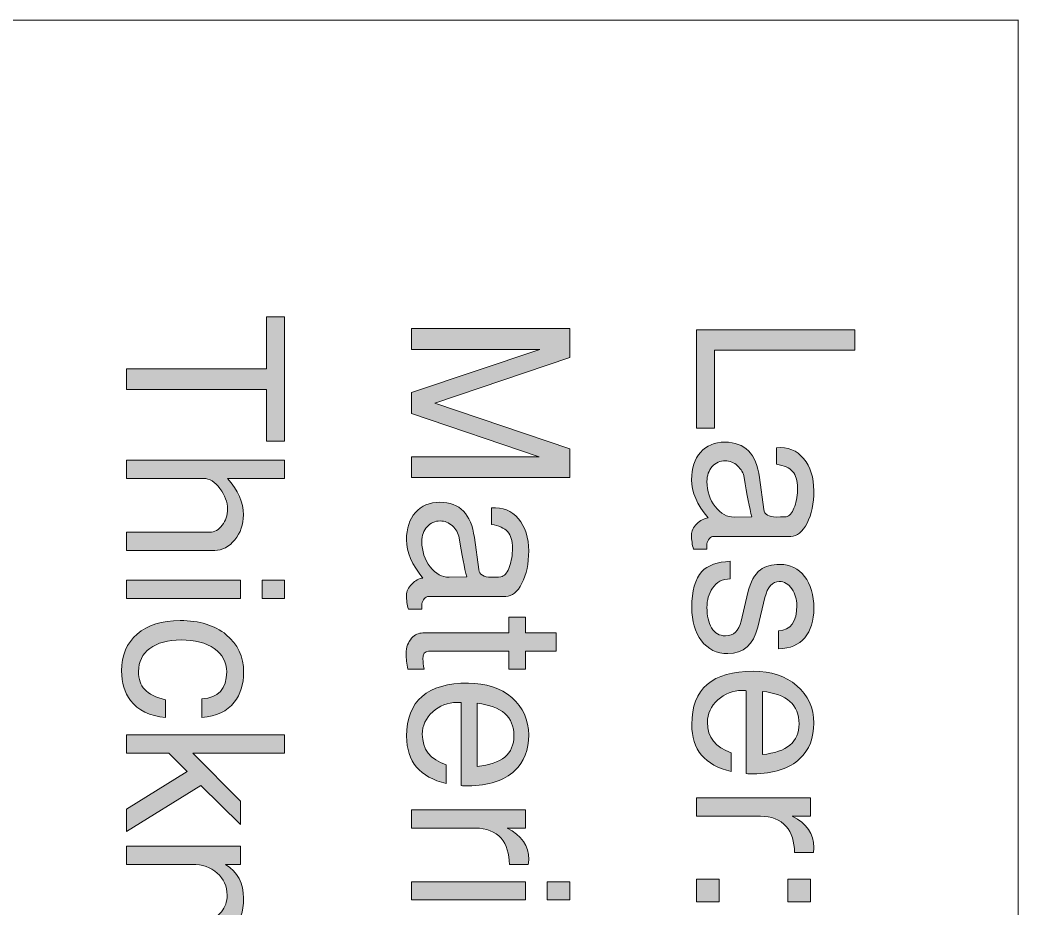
# Model space of a CAD drawing. Header units: inches. Extents: x 0.68 to 8.36, y -4.82 to -0.59.
# Drawn here: x 7.142 to 7.908, y -3.441 to -2.759 of the extents above; entities that cross this region are included whole.
import ezdxf

# ---------------------------------------------------------------- set-up
doc = ezdxf.new("R2010")
doc.units = ezdxf.units.IN
doc.header["$MEASUREMENT"] = 0
doc.layers.add('Layer 1', color=7, linetype='Continuous')

# ---------------------------------------------------------------- blocks, each defined once
blk = doc.blocks.new('block 14')
at = {"layer": 'Layer 1', "color": 7, "lineweight": 5, "true_color": 0xffffff}
for points in [[(4.71143, -2.75901), (7.90828, -2.75901)], [(7.90828, -2.75895), (7.90828, -4.81895)]]:
    blk.add_lwpolyline(points, dxfattribs=at)
blk = doc.blocks.new('block 13')
at = {"layer": 'Layer 1'}
blk.add_blockref('block 14', (0, 0), dxfattribs=at)
blk = doc.blocks.new('block 12')
at = {"layer": 'Layer 1'}
blk.add_blockref('block 13', (0, 0), dxfattribs=at)
blk = doc.blocks.new('block 22')
at = {"layer": 'Layer 1', "true_color": 0xed1f24}
h = blk.add_hatch(color=240, dxfattribs=at)
h.dxf.hatch_style = 2
h.paths.add_polyline_path([(7.44274, -3.11024), (7.44274, -3.09424), (7.54074, -3.09424), (7.44274, -3.06108), (7.44274, -3.04507), (7.54125, -3.0119), (7.44274, -3.0119), (7.44274, -2.9959), (7.56424, -2.9959), (7.56424, -3.01806), (7.46073, -3.05309), (7.56424, -3.08811), (7.56424, -3.11024)])
h = blk.add_hatch(color=240, dxfattribs=at)
h.dxf.hatch_style = 2
edge = h.paths.add_edge_path()
edge.add_spline(control_points=[(7.44037, -3.21141), (7.4394, -3.20796), (7.43891, -3.20435), (7.43891, -3.20058), (7.43891, -3.19757), (7.44027, -3.19471), (7.44299, -3.19199), (7.44571, -3.18926), (7.44857, -3.18774), (7.45158, -3.18741), (7.44313, -3.17729), (7.43891, -3.16751), (7.43891, -3.15807), (7.43891, -3.14929), (7.4412, -3.14229), (7.44575, -3.13707), (7.45032, -3.13185), (7.45661, -3.12924), (7.46463, -3.12924), (7.47977, -3.12924), (7.48857, -3.13827), (7.49101, -3.15633), (7.49101, -3.15633), (7.49436, -3.18092), (7.49436, -3.18092), (7.49491, -3.1848), (7.49808, -3.18674), (7.50387, -3.18674), (7.50878, -3.18674), (7.51161, -3.18657), (7.51239, -3.18625), (7.51473, -3.18524), (7.51662, -3.18266), (7.51807, -3.17851), (7.51952, -3.17436), (7.52024, -3.16962), (7.52024, -3.16431), (7.52024, -3.15877), (7.519, -3.15459), (7.51649, -3.15177), (7.51399, -3.14894), (7.50985, -3.14709), (7.50408, -3.1462), (7.50408, -3.1462), (7.50408, -3.13357), (7.50408, -3.13357), (7.51274, -3.13279), (7.51969, -3.13557), (7.52491, -3.14191), (7.53013, -3.14824), (7.53274, -3.15646), (7.53274, -3.16657), (7.53274, -3.17635), (7.53102, -3.18462), (7.52757, -3.19141), (7.52413, -3.19818), (7.51997, -3.20157), (7.51508, -3.20157), (7.51508, -3.20157), (7.45591, -3.20157), (7.45591, -3.20157), (7.45468, -3.20157), (7.45357, -3.20216), (7.45258, -3.20332), (7.45158, -3.20449), (7.45096, -3.2058), (7.45074, -3.20724), (7.45063, -3.20835), (7.45063, -3.20974), (7.45074, -3.21141), (7.45074, -3.21141), (7.44037, -3.21141), (7.44037, -3.21141)], knot_values=[0, 0, 0, 0, 1, 1, 1, 2, 2, 2, 3, 3, 3, 4, 4, 4, 5, 5, 5, 6, 6, 6, 7, 7, 7, 8, 8, 8, 9, 9, 9, 10, 10, 10, 11, 11, 11, 12, 12, 12, 13, 13, 13, 14, 14, 14, 15, 15, 15, 16, 16, 16, 17, 17, 17, 18, 18, 18, 19, 19, 19, 20, 20, 20, 21, 21, 21, 22, 22, 22, 23, 23, 23, 24, 24, 24, 24], degree=3, periodic=1)
edge = h.paths.add_edge_path()
edge.add_spline(control_points=[(7.47168, -3.18674), (7.47168, -3.18674), (7.48524, -3.18658), (7.48524, -3.18658), (7.48334, -3.17987), (7.48139, -3.16982), (7.47938, -3.15643), (7.47871, -3.15291), (7.47698, -3.14989), (7.47419, -3.14736), (7.47139, -3.14484), (7.46827, -3.14358), (7.46481, -3.14358), (7.46079, -3.14358), (7.45744, -3.14505), (7.45476, -3.14802), (7.45208, -3.15099), (7.45074, -3.15478), (7.45074, -3.15939), (7.45074, -3.16686), (7.45286, -3.17331), (7.45711, -3.17875), (7.46135, -3.18419), (7.46621, -3.18685), (7.47168, -3.18674)], knot_values=[0, 0, 0, 0, 1, 1, 1, 2, 2, 2, 3, 3, 3, 4, 4, 4, 5, 5, 5, 6, 6, 6, 7, 7, 7, 8, 8, 8, 8], degree=3, periodic=1)
h = blk.add_hatch(color=240, dxfattribs=at)
h.dxf.hatch_style = 2
edge = h.paths.add_edge_path()
edge.add_spline(control_points=[(7.43991, -3.25741), (7.43913, -3.2533), (7.43874, -3.24929), (7.43874, -3.2454), (7.43874, -3.24051), (7.44013, -3.23657), (7.44291, -3.23357), (7.44535, -3.2309), (7.44819, -3.22957), (7.45141, -3.22957), (7.45141, -3.22957), (7.51741, -3.22957), (7.51741, -3.22957), (7.51741, -3.22957), (7.51741, -3.21741), (7.51741, -3.21741), (7.51741, -3.21741), (7.53024, -3.21741), (7.53024, -3.21741), (7.53024, -3.21741), (7.53024, -3.22957), (7.53024, -3.22957), (7.53024, -3.22957), (7.55391, -3.22957), (7.55391, -3.22957), (7.55391, -3.22957), (7.55391, -3.24357), (7.55391, -3.24357), (7.55391, -3.24357), (7.53024, -3.24357), (7.53024, -3.24357), (7.53024, -3.24357), (7.53024, -3.25741), (7.53024, -3.25741), (7.53024, -3.25741), (7.51741, -3.25741), (7.51741, -3.25741), (7.51741, -3.25741), (7.51741, -3.24357), (7.51741, -3.24357), (7.51741, -3.24357), (7.45574, -3.24357), (7.45574, -3.24357), (7.45296, -3.24357), (7.45158, -3.24563), (7.45158, -3.24974), (7.45158, -3.2514), (7.45185, -3.25396), (7.45241, -3.25741), (7.45241, -3.25741), (7.43991, -3.25741), (7.43991, -3.25741)], knot_values=[0, 0, 0, 0, 1, 1, 1, 2, 2, 2, 3, 3, 3, 4, 4, 4, 5, 5, 5, 6, 6, 6, 7, 7, 7, 8, 8, 8, 9, 9, 9, 10, 10, 10, 11, 11, 11, 12, 12, 12, 13, 13, 13, 14, 14, 14, 15, 15, 15, 16, 16, 16, 17, 17, 17, 17], degree=3, periodic=1)
h = blk.add_hatch(color=240, dxfattribs=at)
h.dxf.hatch_style = 2
edge = h.paths.add_edge_path()
edge.add_spline(control_points=[(7.48608, -3.3469), (7.48396, -3.3469), (7.48225, -3.34685), (7.48091, -3.34673), (7.48091, -3.34673), (7.48091, -3.28307), (7.48091, -3.28307), (7.48013, -3.28296), (7.47902, -3.2829), (7.47757, -3.2829), (7.47057, -3.2829), (7.46441, -3.28531), (7.45907, -3.29013), (7.45374, -3.29496), (7.45108, -3.30069), (7.45108, -3.30734), (7.45108, -3.31886), (7.45719, -3.32667), (7.46941, -3.33078), (7.46941, -3.33078), (7.46941, -3.34507), (7.46941, -3.34507), (7.44918, -3.34041), (7.43907, -3.32835), (7.43907, -3.30891), (7.43907, -3.28168), (7.45485, -3.26807), (7.48641, -3.26807), (7.49997, -3.26807), (7.51107, -3.27179), (7.51974, -3.27924), (7.52841, -3.28668), (7.53274, -3.29624), (7.53274, -3.3079), (7.53274, -3.31935), (7.52918, -3.32846), (7.52207, -3.33524), (7.51396, -3.3429), (7.50197, -3.34679), (7.48608, -3.3469)], knot_values=[0, 0, 0, 0, 1, 1, 1, 2, 2, 2, 3, 3, 3, 4, 4, 4, 5, 5, 5, 6, 6, 6, 7, 7, 7, 8, 8, 8, 9, 9, 9, 10, 10, 10, 11, 11, 11, 12, 12, 12, 13, 13, 13, 13], degree=3, periodic=1)
edge = h.paths.add_edge_path()
edge.add_spline(control_points=[(7.49325, -3.33207), (7.51202, -3.33028), (7.52141, -3.32242), (7.52141, -3.30849), (7.52141, -3.29399), (7.51202, -3.28569), (7.49325, -3.28357), (7.49325, -3.28357), (7.49325, -3.33207), (7.49325, -3.33207)], knot_values=[0, 0, 0, 0, 1, 1, 1, 2, 2, 2, 3, 3, 3, 3], degree=3, periodic=1)
h = blk.add_hatch(color=240, dxfattribs=at)
h.dxf.hatch_style = 2
edge = h.paths.add_edge_path()
edge.add_spline(control_points=[(7.51791, -3.4074), (7.51791, -3.39884), (7.51579, -3.39212), (7.51158, -3.38723), (7.50691, -3.38201), (7.5003, -3.3794), (7.49174, -3.3794), (7.49174, -3.3794), (7.44274, -3.3794), (7.44274, -3.3794), (7.44274, -3.3794), (7.44274, -3.3654), (7.44274, -3.3654), (7.44274, -3.3654), (7.53024, -3.3654), (7.53024, -3.3654), (7.53024, -3.3654), (7.53024, -3.3794), (7.53024, -3.3794), (7.53024, -3.3794), (7.51624, -3.3794), (7.51624, -3.3794), (7.52724, -3.38496), (7.53274, -3.39296), (7.53274, -3.4034), (7.53274, -3.40429), (7.53263, -3.40563), (7.53241, -3.4074), (7.53241, -3.4074), (7.51791, -3.4074), (7.51791, -3.4074)], knot_values=[0, 0, 0, 0, 1, 1, 1, 2, 2, 2, 3, 3, 3, 4, 4, 4, 5, 5, 5, 6, 6, 6, 7, 7, 7, 8, 8, 8, 9, 9, 9, 10, 10, 10, 10], degree=3, periodic=1)
h = blk.add_hatch(color=240, dxfattribs=at)
h.dxf.hatch_style = 2
h.paths.add_polyline_path([(7.44274, -3.43457), (7.44274, -3.42057), (7.53024, -3.42057), (7.53024, -3.43457)])
h.paths.add_polyline_path([(7.54691, -3.43457), (7.54691, -3.42057), (7.56424, -3.42057), (7.56424, -3.43457)])
h = blk.add_hatch(color=240, dxfattribs=at)
h.dxf.hatch_style = 2
edge = h.paths.add_edge_path()
edge.add_spline(control_points=[(7.44037, -3.53556), (7.4394, -3.53212), (7.43891, -3.52851), (7.43891, -3.52473), (7.43891, -3.52173), (7.44027, -3.51887), (7.44299, -3.51615), (7.44571, -3.51342), (7.44857, -3.5119), (7.45158, -3.51156), (7.44313, -3.50145), (7.43891, -3.49167), (7.43891, -3.48223), (7.43891, -3.47345), (7.4412, -3.46645), (7.44575, -3.46123), (7.45032, -3.45601), (7.45661, -3.4534), (7.46463, -3.4534), (7.47977, -3.4534), (7.48857, -3.46243), (7.49101, -3.48049), (7.49101, -3.48049), (7.49436, -3.50508), (7.49436, -3.50508), (7.49491, -3.50896), (7.49808, -3.5109), (7.50387, -3.5109), (7.50878, -3.5109), (7.51161, -3.51073), (7.51239, -3.5104), (7.51473, -3.5094), (7.51662, -3.50682), (7.51807, -3.50267), (7.51952, -3.49851), (7.52024, -3.49378), (7.52024, -3.48847), (7.52024, -3.48293), (7.519, -3.47875), (7.51649, -3.47593), (7.51399, -3.4731), (7.50985, -3.47125), (7.50408, -3.47036), (7.50408, -3.47036), (7.50408, -3.45773), (7.50408, -3.45773), (7.51274, -3.45695), (7.51969, -3.45973), (7.52491, -3.46606), (7.53013, -3.4724), (7.53274, -3.48062), (7.53274, -3.49073), (7.53274, -3.50051), (7.53102, -3.50878), (7.52757, -3.51556), (7.52413, -3.52234), (7.51997, -3.52573), (7.51508, -3.52573), (7.51508, -3.52573), (7.45591, -3.52573), (7.45591, -3.52573), (7.45468, -3.52573), (7.45357, -3.52631), (7.45258, -3.52748), (7.45158, -3.52865), (7.45096, -3.52995), (7.45074, -3.5314), (7.45063, -3.5325), (7.45063, -3.53389), (7.45074, -3.53556), (7.45074, -3.53556), (7.44037, -3.53556), (7.44037, -3.53556)], knot_values=[0, 0, 0, 0, 1, 1, 1, 2, 2, 2, 3, 3, 3, 4, 4, 4, 5, 5, 5, 6, 6, 6, 7, 7, 7, 8, 8, 8, 9, 9, 9, 10, 10, 10, 11, 11, 11, 12, 12, 12, 13, 13, 13, 14, 14, 14, 15, 15, 15, 16, 16, 16, 17, 17, 17, 18, 18, 18, 19, 19, 19, 20, 20, 20, 21, 21, 21, 22, 22, 22, 23, 23, 23, 24, 24, 24, 24], degree=3, periodic=1)
edge = h.paths.add_edge_path()
edge.add_spline(control_points=[(7.47168, -3.5109), (7.47168, -3.5109), (7.48524, -3.51074), (7.48524, -3.51074), (7.48334, -3.50403), (7.48139, -3.49398), (7.47938, -3.48058), (7.47871, -3.47706), (7.47698, -3.47405), (7.47419, -3.47152), (7.47139, -3.46899), (7.46827, -3.46773), (7.46481, -3.46773), (7.46079, -3.46773), (7.45744, -3.46921), (7.45476, -3.47218), (7.45208, -3.47515), (7.45074, -3.47894), (7.45074, -3.48355), (7.45074, -3.49101), (7.45286, -3.49747), (7.45711, -3.50291), (7.46135, -3.50835), (7.46621, -3.51101), (7.47168, -3.5109)], knot_values=[0, 0, 0, 0, 1, 1, 1, 2, 2, 2, 3, 3, 3, 4, 4, 4, 5, 5, 5, 6, 6, 6, 7, 7, 7, 8, 8, 8, 8], degree=3, periodic=1)
h = blk.add_hatch(color=240, dxfattribs=at)
h.dxf.hatch_style = 2
h.paths.add_polyline_path([(7.44274, -3.56457), (7.44274, -3.55057), (7.56424, -3.55057), (7.56424, -3.56457)])
h = blk.add_hatch(color=240, dxfattribs=at)
h.dxf.hatch_style = 2
h.paths.add_polyline_path([(7.44274, -3.61173), (7.44274, -3.59439), (7.46008, -3.59439), (7.46008, -3.61173)])
h.paths.add_polyline_path([(7.51291, -3.61173), (7.51291, -3.59439), (7.53024, -3.59439), (7.53024, -3.61173)])
at = {"layer": 'Layer 1', "lineweight": 0}
for points in [[(7.44274, -3.11024), (7.44274, -3.09424), (7.54074, -3.09424), (7.44274, -3.06108), (7.44274, -3.04507), (7.54125, -3.0119), (7.44274, -3.0119), (7.44274, -2.9959), (7.56424, -2.9959), (7.56424, -3.01806), (7.46073, -3.05309), (7.56424, -3.08811), (7.56424, -3.11024), (7.44274, -3.11024)], [(7.44274, -3.43457), (7.44274, -3.42057), (7.53024, -3.42057), (7.53024, -3.43457), (7.44274, -3.43457)], [(7.54691, -3.43457), (7.54691, -3.42057), (7.56424, -3.42057), (7.56424, -3.43457), (7.54691, -3.43457)], [(7.44274, -3.56457), (7.44274, -3.55057), (7.56424, -3.55057), (7.56424, -3.56457), (7.44274, -3.56457)], [(7.44274, -3.61173), (7.44274, -3.59439), (7.46008, -3.59439), (7.46008, -3.61173), (7.44274, -3.61173)], [(7.51291, -3.61173), (7.51291, -3.59439), (7.53024, -3.59439), (7.53024, -3.61173), (7.51291, -3.61173)]]:
    blk.add_lwpolyline(points, dxfattribs=at)
for points, knots in [([(7.44037, -3.21141), (7.4394, -3.20796), (7.43891, -3.20435), (7.43891, -3.20058), (7.43891, -3.19757), (7.44027, -3.19471), (7.44299, -3.19199), (7.44571, -3.18926), (7.44857, -3.18774), (7.45158, -3.18741), (7.44313, -3.17729), (7.43891, -3.16751), (7.43891, -3.15807), (7.43891, -3.14929), (7.4412, -3.14229), (7.44575, -3.13707), (7.45032, -3.13185), (7.45661, -3.12924), (7.46463, -3.12924), (7.47977, -3.12924), (7.48857, -3.13827), (7.49101, -3.15633), (7.49101, -3.15633), (7.49436, -3.18092), (7.49436, -3.18092), (7.49491, -3.1848), (7.49808, -3.18674), (7.50387, -3.18674), (7.50878, -3.18674), (7.51161, -3.18657), (7.51239, -3.18625), (7.51473, -3.18524), (7.51662, -3.18266), (7.51807, -3.17851), (7.51952, -3.17436), (7.52024, -3.16962), (7.52024, -3.16431), (7.52024, -3.15877), (7.519, -3.15459), (7.51649, -3.15177), (7.51399, -3.14894), (7.50985, -3.14709), (7.50408, -3.1462), (7.50408, -3.1462), (7.50408, -3.13357), (7.50408, -3.13357), (7.51274, -3.13279), (7.51969, -3.13557), (7.52491, -3.14191), (7.53013, -3.14824), (7.53274, -3.15646), (7.53274, -3.16657), (7.53274, -3.17635), (7.53102, -3.18462), (7.52757, -3.19141), (7.52413, -3.19818), (7.51997, -3.20157), (7.51508, -3.20157), (7.51508, -3.20157), (7.45591, -3.20157), (7.45591, -3.20157), (7.45468, -3.20157), (7.45357, -3.20216), (7.45258, -3.20332), (7.45158, -3.20449), (7.45096, -3.2058), (7.45074, -3.20724), (7.45063, -3.20835), (7.45063, -3.20974), (7.45074, -3.21141), (7.45074, -3.21141), (7.44037, -3.21141), (7.44037, -3.21141)], [0, 0, 0, 0, 1, 1, 1, 2, 2, 2, 3, 3, 3, 4, 4, 4, 5, 5, 5, 6, 6, 6, 7, 7, 7, 8, 8, 8, 9, 9, 9, 10, 10, 10, 11, 11, 11, 12, 12, 12, 13, 13, 13, 14, 14, 14, 15, 15, 15, 16, 16, 16, 17, 17, 17, 18, 18, 18, 19, 19, 19, 20, 20, 20, 21, 21, 21, 22, 22, 22, 23, 23, 23, 24, 24, 24, 24]), ([(7.47168, -3.18674), (7.47168, -3.18674), (7.48524, -3.18658), (7.48524, -3.18658), (7.48334, -3.17987), (7.48139, -3.16982), (7.47938, -3.15643), (7.47871, -3.15291), (7.47698, -3.14989), (7.47419, -3.14736), (7.47139, -3.14484), (7.46827, -3.14358), (7.46481, -3.14358), (7.46079, -3.14358), (7.45744, -3.14505), (7.45476, -3.14802), (7.45208, -3.15099), (7.45074, -3.15478), (7.45074, -3.15939), (7.45074, -3.16686), (7.45286, -3.17331), (7.45711, -3.17875), (7.46135, -3.18419), (7.46621, -3.18685), (7.47168, -3.18674)], [0, 0, 0, 0, 1, 1, 1, 2, 2, 2, 3, 3, 3, 4, 4, 4, 5, 5, 5, 6, 6, 6, 7, 7, 7, 8, 8, 8, 8]), ([(7.43991, -3.25741), (7.43913, -3.2533), (7.43874, -3.24929), (7.43874, -3.2454), (7.43874, -3.24051), (7.44013, -3.23657), (7.44291, -3.23357), (7.44535, -3.2309), (7.44819, -3.22957), (7.45141, -3.22957), (7.45141, -3.22957), (7.51741, -3.22957), (7.51741, -3.22957), (7.51741, -3.22957), (7.51741, -3.21741), (7.51741, -3.21741), (7.51741, -3.21741), (7.53024, -3.21741), (7.53024, -3.21741), (7.53024, -3.21741), (7.53024, -3.22957), (7.53024, -3.22957), (7.53024, -3.22957), (7.55391, -3.22957), (7.55391, -3.22957), (7.55391, -3.22957), (7.55391, -3.24357), (7.55391, -3.24357), (7.55391, -3.24357), (7.53024, -3.24357), (7.53024, -3.24357), (7.53024, -3.24357), (7.53024, -3.25741), (7.53024, -3.25741), (7.53024, -3.25741), (7.51741, -3.25741), (7.51741, -3.25741), (7.51741, -3.25741), (7.51741, -3.24357), (7.51741, -3.24357), (7.51741, -3.24357), (7.45574, -3.24357), (7.45574, -3.24357), (7.45296, -3.24357), (7.45158, -3.24563), (7.45158, -3.24974), (7.45158, -3.2514), (7.45185, -3.25396), (7.45241, -3.25741), (7.45241, -3.25741), (7.43991, -3.25741), (7.43991, -3.25741)], [0, 0, 0, 0, 1, 1, 1, 2, 2, 2, 3, 3, 3, 4, 4, 4, 5, 5, 5, 6, 6, 6, 7, 7, 7, 8, 8, 8, 9, 9, 9, 10, 10, 10, 11, 11, 11, 12, 12, 12, 13, 13, 13, 14, 14, 14, 15, 15, 15, 16, 16, 16, 17, 17, 17, 17]), ([(7.48608, -3.3469), (7.48396, -3.3469), (7.48225, -3.34685), (7.48091, -3.34673), (7.48091, -3.34673), (7.48091, -3.28307), (7.48091, -3.28307), (7.48013, -3.28296), (7.47902, -3.2829), (7.47757, -3.2829), (7.47057, -3.2829), (7.46441, -3.28531), (7.45907, -3.29013), (7.45374, -3.29496), (7.45108, -3.30069), (7.45108, -3.30734), (7.45108, -3.31886), (7.45719, -3.32667), (7.46941, -3.33078), (7.46941, -3.33078), (7.46941, -3.34507), (7.46941, -3.34507), (7.44918, -3.34041), (7.43907, -3.32835), (7.43907, -3.30891), (7.43907, -3.28168), (7.45485, -3.26807), (7.48641, -3.26807), (7.49997, -3.26807), (7.51107, -3.27179), (7.51974, -3.27924), (7.52841, -3.28668), (7.53274, -3.29624), (7.53274, -3.3079), (7.53274, -3.31935), (7.52918, -3.32846), (7.52207, -3.33524), (7.51396, -3.3429), (7.50197, -3.34679), (7.48608, -3.3469)], [0, 0, 0, 0, 1, 1, 1, 2, 2, 2, 3, 3, 3, 4, 4, 4, 5, 5, 5, 6, 6, 6, 7, 7, 7, 8, 8, 8, 9, 9, 9, 10, 10, 10, 11, 11, 11, 12, 12, 12, 13, 13, 13, 13]), ([(7.49325, -3.33207), (7.51202, -3.33028), (7.52141, -3.32242), (7.52141, -3.30849), (7.52141, -3.29399), (7.51202, -3.28569), (7.49325, -3.28357), (7.49325, -3.28357), (7.49325, -3.33207), (7.49325, -3.33207)], [0, 0, 0, 0, 1, 1, 1, 2, 2, 2, 3, 3, 3, 3]), ([(7.51791, -3.4074), (7.51791, -3.39884), (7.51579, -3.39212), (7.51158, -3.38723), (7.50691, -3.38201), (7.5003, -3.3794), (7.49174, -3.3794), (7.49174, -3.3794), (7.44274, -3.3794), (7.44274, -3.3794), (7.44274, -3.3794), (7.44274, -3.3654), (7.44274, -3.3654), (7.44274, -3.3654), (7.53024, -3.3654), (7.53024, -3.3654), (7.53024, -3.3654), (7.53024, -3.3794), (7.53024, -3.3794), (7.53024, -3.3794), (7.51624, -3.3794), (7.51624, -3.3794), (7.52724, -3.38496), (7.53274, -3.39296), (7.53274, -3.4034), (7.53274, -3.40429), (7.53263, -3.40563), (7.53241, -3.4074), (7.53241, -3.4074), (7.51791, -3.4074), (7.51791, -3.4074)], [0, 0, 0, 0, 1, 1, 1, 2, 2, 2, 3, 3, 3, 4, 4, 4, 5, 5, 5, 6, 6, 6, 7, 7, 7, 8, 8, 8, 9, 9, 9, 10, 10, 10, 10]), ([(7.44037, -3.53556), (7.4394, -3.53212), (7.43891, -3.52851), (7.43891, -3.52473), (7.43891, -3.52173), (7.44027, -3.51887), (7.44299, -3.51615), (7.44571, -3.51342), (7.44857, -3.5119), (7.45158, -3.51156), (7.44313, -3.50145), (7.43891, -3.49167), (7.43891, -3.48223), (7.43891, -3.47345), (7.4412, -3.46645), (7.44575, -3.46123), (7.45032, -3.45601), (7.45661, -3.4534), (7.46463, -3.4534), (7.47977, -3.4534), (7.48857, -3.46243), (7.49101, -3.48049), (7.49101, -3.48049), (7.49436, -3.50508), (7.49436, -3.50508), (7.49491, -3.50896), (7.49808, -3.5109), (7.50387, -3.5109), (7.50878, -3.5109), (7.51161, -3.51073), (7.51239, -3.5104), (7.51473, -3.5094), (7.51662, -3.50682), (7.51807, -3.50267), (7.51952, -3.49851), (7.52024, -3.49378), (7.52024, -3.48847), (7.52024, -3.48293), (7.519, -3.47875), (7.51649, -3.47593), (7.51399, -3.4731), (7.50985, -3.47125), (7.50408, -3.47036), (7.50408, -3.47036), (7.50408, -3.45773), (7.50408, -3.45773), (7.51274, -3.45695), (7.51969, -3.45973), (7.52491, -3.46606), (7.53013, -3.4724), (7.53274, -3.48062), (7.53274, -3.49073), (7.53274, -3.50051), (7.53102, -3.50878), (7.52757, -3.51556), (7.52413, -3.52234), (7.51997, -3.52573), (7.51508, -3.52573), (7.51508, -3.52573), (7.45591, -3.52573), (7.45591, -3.52573), (7.45468, -3.52573), (7.45357, -3.52631), (7.45258, -3.52748), (7.45158, -3.52865), (7.45096, -3.52995), (7.45074, -3.5314), (7.45063, -3.5325), (7.45063, -3.53389), (7.45074, -3.53556), (7.45074, -3.53556), (7.44037, -3.53556), (7.44037, -3.53556)], [0, 0, 0, 0, 1, 1, 1, 2, 2, 2, 3, 3, 3, 4, 4, 4, 5, 5, 5, 6, 6, 6, 7, 7, 7, 8, 8, 8, 9, 9, 9, 10, 10, 10, 11, 11, 11, 12, 12, 12, 13, 13, 13, 14, 14, 14, 15, 15, 15, 16, 16, 16, 17, 17, 17, 18, 18, 18, 19, 19, 19, 20, 20, 20, 21, 21, 21, 22, 22, 22, 23, 23, 23, 24, 24, 24, 24]), ([(7.47168, -3.5109), (7.47168, -3.5109), (7.48524, -3.51074), (7.48524, -3.51074), (7.48334, -3.50403), (7.48139, -3.49398), (7.47938, -3.48058), (7.47871, -3.47706), (7.47698, -3.47405), (7.47419, -3.47152), (7.47139, -3.46899), (7.46827, -3.46773), (7.46481, -3.46773), (7.46079, -3.46773), (7.45744, -3.46921), (7.45476, -3.47218), (7.45208, -3.47515), (7.45074, -3.47894), (7.45074, -3.48355), (7.45074, -3.49101), (7.45286, -3.49747), (7.45711, -3.50291), (7.46135, -3.50835), (7.46621, -3.51101), (7.47168, -3.5109)], [0, 0, 0, 0, 1, 1, 1, 2, 2, 2, 3, 3, 3, 4, 4, 4, 5, 5, 5, 6, 6, 6, 7, 7, 7, 8, 8, 8, 8])]:
    blk.add_open_spline(points, degree=3, knots=knots, dxfattribs=at)
blk = doc.blocks.new('block 24')
at = {"layer": 'Layer 1', "true_color": 0xed1f24}
h = blk.add_hatch(color=240, dxfattribs=at)
h.dxf.hatch_style = 2
h.paths.add_polyline_path([(7.3316, -3.08224), (7.3316, -3.04257), (7.22394, -3.04257), (7.22394, -3.0269), (7.3316, -3.0269), (7.3316, -2.9869), (7.34544, -2.9869), (7.34544, -3.08224)])
h = blk.add_hatch(color=240, dxfattribs=at)
h.dxf.hatch_style = 2
edge = h.paths.add_edge_path()
edge.add_spline(control_points=[(7.22394, -3.16624), (7.22394, -3.16624), (7.22394, -3.15224), (7.22394, -3.15224), (7.22394, -3.15224), (7.28794, -3.15224), (7.28794, -3.15224), (7.29171, -3.15224), (7.29494, -3.15046), (7.29761, -3.1469), (7.30027, -3.14335), (7.3016, -3.13918), (7.3016, -3.13441), (7.3016, -3.12907), (7.29966, -3.12382), (7.29577, -3.11865), (7.29188, -3.11349), (7.28771, -3.11091), (7.28327, -3.11091), (7.28327, -3.11091), (7.22394, -3.11091), (7.22394, -3.11091), (7.22394, -3.11091), (7.22394, -3.0969), (7.22394, -3.0969), (7.22394, -3.0969), (7.34544, -3.0969), (7.34544, -3.0969), (7.34544, -3.0969), (7.34544, -3.11091), (7.34544, -3.11091), (7.34544, -3.11091), (7.3016, -3.11091), (7.3016, -3.11091), (7.30971, -3.12012), (7.31377, -3.12946), (7.31377, -3.1389), (7.31377, -3.14624), (7.31158, -3.15263), (7.30719, -3.15807), (7.3028, -3.16351), (7.29766, -3.16624), (7.29177, -3.16624), (7.29177, -3.16624), (7.22394, -3.16624), (7.22394, -3.16624)], knot_values=[0, 0, 0, 0, 1, 1, 1, 2, 2, 2, 3, 3, 3, 4, 4, 4, 5, 5, 5, 6, 6, 6, 7, 7, 7, 8, 8, 8, 9, 9, 9, 10, 10, 10, 11, 11, 11, 12, 12, 12, 13, 13, 13, 14, 14, 14, 15, 15, 15, 15], degree=3, periodic=1)
h = blk.add_hatch(color=240, dxfattribs=at)
h.dxf.hatch_style = 2
h.paths.add_polyline_path([(7.22394, -3.20307), (7.22394, -3.18907), (7.31144, -3.18907), (7.31144, -3.20307)])
h.paths.add_polyline_path([(7.3281, -3.20307), (7.3281, -3.18907), (7.34544, -3.18907), (7.34544, -3.20307)])
h = blk.add_hatch(color=240, dxfattribs=at)
h.dxf.hatch_style = 2
edge = h.paths.add_edge_path()
edge.add_spline(control_points=[(7.2541, -3.29457), (7.24188, -3.29335), (7.23288, -3.28896), (7.22711, -3.28141), (7.22255, -3.2754), (7.22027, -3.2678), (7.22027, -3.25857), (7.22027, -3.24668), (7.22427, -3.23729), (7.23227, -3.23041), (7.24027, -3.22352), (7.25127, -3.22007), (7.26527, -3.22007), (7.27994, -3.22007), (7.29171, -3.22368), (7.3006, -3.2309), (7.3095, -3.23813), (7.31394, -3.24773), (7.31394, -3.25974), (7.31394, -3.26907), (7.31155, -3.27674), (7.30677, -3.28274), (7.30132, -3.28963), (7.29305, -3.29357), (7.28193, -3.29457), (7.28193, -3.29457), (7.28193, -3.2802), (7.28193, -3.2802), (7.2946, -3.27942), (7.30094, -3.27251), (7.30094, -3.25947), (7.30094, -3.25201), (7.29777, -3.24605), (7.29144, -3.24159), (7.2851, -3.23713), (7.2766, -3.2349), (7.26594, -3.2349), (7.25583, -3.2349), (7.24786, -3.23707), (7.24202, -3.24142), (7.23619, -3.24577), (7.23327, -3.25168), (7.23327, -3.25914), (7.23327, -3.26504), (7.23486, -3.26967), (7.23802, -3.27301), (7.24119, -3.27635), (7.24655, -3.27903), (7.2541, -3.28103), (7.2541, -3.28103), (7.2541, -3.29457), (7.2541, -3.29457)], knot_values=[0, 0, 0, 0, 1, 1, 1, 2, 2, 2, 3, 3, 3, 4, 4, 4, 5, 5, 5, 6, 6, 6, 7, 7, 7, 8, 8, 8, 9, 9, 9, 10, 10, 10, 11, 11, 11, 12, 12, 12, 13, 13, 13, 14, 14, 14, 15, 15, 15, 16, 16, 16, 17, 17, 17, 17], degree=3, periodic=1)
h = blk.add_hatch(color=240, dxfattribs=at)
h.dxf.hatch_style = 2
h.paths.add_polyline_path([(7.22394, -3.38198), (7.22394, -3.36474), (7.27069, -3.33585), (7.25664, -3.32191), (7.22394, -3.32191), (7.22394, -3.3079), (7.34544, -3.3079), (7.34544, -3.32191), (7.27494, -3.32191), (7.31144, -3.35874), (7.31144, -3.37674), (7.28114, -3.34663)])
h = blk.add_hatch(color=240, dxfattribs=at)
h.dxf.hatch_style = 2
edge = h.paths.add_edge_path()
edge.add_spline(control_points=[(7.22394, -3.46274), (7.22394, -3.46274), (7.22394, -3.44874), (7.22394, -3.44874), (7.22394, -3.44874), (7.2876, -3.44874), (7.2876, -3.44874), (7.29105, -3.44874), (7.29419, -3.44701), (7.29702, -3.44357), (7.29985, -3.44012), (7.30127, -3.43591), (7.30127, -3.4309), (7.30127, -3.42401), (7.29874, -3.41835), (7.29369, -3.41391), (7.28863, -3.40946), (7.28221, -3.40724), (7.27444, -3.40724), (7.27444, -3.40724), (7.22394, -3.40724), (7.22394, -3.40724), (7.22394, -3.40724), (7.22394, -3.39324), (7.22394, -3.39324), (7.22394, -3.39324), (7.31144, -3.39324), (7.31144, -3.39324), (7.31144, -3.39324), (7.31144, -3.40724), (7.31144, -3.40724), (7.31144, -3.40724), (7.3001, -3.40724), (7.3001, -3.40724), (7.30933, -3.41324), (7.31394, -3.42185), (7.31394, -3.43307), (7.31394, -3.44374), (7.31121, -3.45163), (7.30577, -3.45674), (7.30155, -3.46074), (7.29622, -3.46274), (7.28977, -3.46274), (7.28977, -3.46274), (7.22394, -3.46274), (7.22394, -3.46274)], knot_values=[0, 0, 0, 0, 1, 1, 1, 2, 2, 2, 3, 3, 3, 4, 4, 4, 5, 5, 5, 6, 6, 6, 7, 7, 7, 8, 8, 8, 9, 9, 9, 10, 10, 10, 11, 11, 11, 12, 12, 12, 13, 13, 13, 14, 14, 14, 15, 15, 15, 15], degree=3, periodic=1)
at = {"layer": 'Layer 1', "lineweight": 0}
for points in [[(7.3316, -3.08224), (7.3316, -3.04257), (7.22394, -3.04257), (7.22394, -3.0269), (7.3316, -3.0269), (7.3316, -2.9869), (7.34544, -2.9869), (7.34544, -3.08224), (7.3316, -3.08224)], [(7.22394, -3.20307), (7.22394, -3.18907), (7.31144, -3.18907), (7.31144, -3.20307), (7.22394, -3.20307)], [(7.3281, -3.20307), (7.3281, -3.18907), (7.34544, -3.18907), (7.34544, -3.20307), (7.3281, -3.20307)], [(7.22394, -3.38198), (7.22394, -3.36474), (7.27069, -3.33585), (7.25664, -3.32191), (7.22394, -3.32191), (7.22394, -3.3079), (7.34544, -3.3079), (7.34544, -3.32191), (7.27494, -3.32191), (7.31144, -3.35874), (7.31144, -3.37674), (7.28114, -3.34663), (7.22394, -3.38198)]]:
    blk.add_lwpolyline(points, dxfattribs=at)
for points, knots in [([(7.22394, -3.16624), (7.22394, -3.16624), (7.22394, -3.15224), (7.22394, -3.15224), (7.22394, -3.15224), (7.28794, -3.15224), (7.28794, -3.15224), (7.29171, -3.15224), (7.29494, -3.15046), (7.29761, -3.1469), (7.30027, -3.14335), (7.3016, -3.13918), (7.3016, -3.13441), (7.3016, -3.12907), (7.29966, -3.12382), (7.29577, -3.11865), (7.29188, -3.11349), (7.28771, -3.11091), (7.28327, -3.11091), (7.28327, -3.11091), (7.22394, -3.11091), (7.22394, -3.11091), (7.22394, -3.11091), (7.22394, -3.0969), (7.22394, -3.0969), (7.22394, -3.0969), (7.34544, -3.0969), (7.34544, -3.0969), (7.34544, -3.0969), (7.34544, -3.11091), (7.34544, -3.11091), (7.34544, -3.11091), (7.3016, -3.11091), (7.3016, -3.11091), (7.30971, -3.12012), (7.31377, -3.12946), (7.31377, -3.1389), (7.31377, -3.14624), (7.31158, -3.15263), (7.30719, -3.15807), (7.3028, -3.16351), (7.29766, -3.16624), (7.29177, -3.16624), (7.29177, -3.16624), (7.22394, -3.16624), (7.22394, -3.16624)], [0, 0, 0, 0, 1, 1, 1, 2, 2, 2, 3, 3, 3, 4, 4, 4, 5, 5, 5, 6, 6, 6, 7, 7, 7, 8, 8, 8, 9, 9, 9, 10, 10, 10, 11, 11, 11, 12, 12, 12, 13, 13, 13, 14, 14, 14, 15, 15, 15, 15]), ([(7.2541, -3.29457), (7.24188, -3.29335), (7.23288, -3.28896), (7.22711, -3.28141), (7.22255, -3.2754), (7.22027, -3.2678), (7.22027, -3.25857), (7.22027, -3.24668), (7.22427, -3.23729), (7.23227, -3.23041), (7.24027, -3.22352), (7.25127, -3.22007), (7.26527, -3.22007), (7.27994, -3.22007), (7.29171, -3.22368), (7.3006, -3.2309), (7.3095, -3.23813), (7.31394, -3.24773), (7.31394, -3.25974), (7.31394, -3.26907), (7.31155, -3.27674), (7.30677, -3.28274), (7.30132, -3.28963), (7.29305, -3.29357), (7.28193, -3.29457), (7.28193, -3.29457), (7.28193, -3.2802), (7.28193, -3.2802), (7.2946, -3.27942), (7.30094, -3.27251), (7.30094, -3.25947), (7.30094, -3.25201), (7.29777, -3.24605), (7.29144, -3.24159), (7.2851, -3.23713), (7.2766, -3.2349), (7.26594, -3.2349), (7.25583, -3.2349), (7.24786, -3.23707), (7.24202, -3.24142), (7.23619, -3.24577), (7.23327, -3.25168), (7.23327, -3.25914), (7.23327, -3.26504), (7.23486, -3.26967), (7.23802, -3.27301), (7.24119, -3.27635), (7.24655, -3.27903), (7.2541, -3.28103), (7.2541, -3.28103), (7.2541, -3.29457), (7.2541, -3.29457)], [0, 0, 0, 0, 1, 1, 1, 2, 2, 2, 3, 3, 3, 4, 4, 4, 5, 5, 5, 6, 6, 6, 7, 7, 7, 8, 8, 8, 9, 9, 9, 10, 10, 10, 11, 11, 11, 12, 12, 12, 13, 13, 13, 14, 14, 14, 15, 15, 15, 16, 16, 16, 17, 17, 17, 17]), ([(7.22394, -3.46274), (7.22394, -3.46274), (7.22394, -3.44874), (7.22394, -3.44874), (7.22394, -3.44874), (7.2876, -3.44874), (7.2876, -3.44874), (7.29105, -3.44874), (7.29419, -3.44701), (7.29702, -3.44357), (7.29985, -3.44012), (7.30127, -3.43591), (7.30127, -3.4309), (7.30127, -3.42401), (7.29874, -3.41835), (7.29369, -3.41391), (7.28863, -3.40946), (7.28221, -3.40724), (7.27444, -3.40724), (7.27444, -3.40724), (7.22394, -3.40724), (7.22394, -3.40724), (7.22394, -3.40724), (7.22394, -3.39324), (7.22394, -3.39324), (7.22394, -3.39324), (7.31144, -3.39324), (7.31144, -3.39324), (7.31144, -3.39324), (7.31144, -3.40724), (7.31144, -3.40724), (7.31144, -3.40724), (7.3001, -3.40724), (7.3001, -3.40724), (7.30933, -3.41324), (7.31394, -3.42185), (7.31394, -3.43307), (7.31394, -3.44374), (7.31121, -3.45163), (7.30577, -3.45674), (7.30155, -3.46074), (7.29622, -3.46274), (7.28977, -3.46274), (7.28977, -3.46274), (7.22394, -3.46274), (7.22394, -3.46274)], [0, 0, 0, 0, 1, 1, 1, 2, 2, 2, 3, 3, 3, 4, 4, 4, 5, 5, 5, 6, 6, 6, 7, 7, 7, 8, 8, 8, 9, 9, 9, 10, 10, 10, 11, 11, 11, 12, 12, 12, 13, 13, 13, 14, 14, 14, 15, 15, 15, 15])]:
    blk.add_open_spline(points, degree=3, knots=knots, dxfattribs=at)
blk = doc.blocks.new('block 26')
at = {"layer": 'Layer 1', "true_color": 0xed1f24}
h = blk.add_hatch(color=240, dxfattribs=at)
h.dxf.hatch_style = 2
h.paths.add_polyline_path([(7.66155, -3.07224), (7.66155, -2.99674), (7.78305, -2.99674), (7.78305, -3.0124), (7.67538, -3.0124), (7.67538, -3.07224)])
h = blk.add_hatch(color=240, dxfattribs=at)
h.dxf.hatch_style = 2
edge = h.paths.add_edge_path()
edge.add_spline(control_points=[(7.65917, -3.16524), (7.6582, -3.16179), (7.65771, -3.15818), (7.65771, -3.15441), (7.65771, -3.1514), (7.65908, -3.14854), (7.6618, -3.14582), (7.66452, -3.14309), (7.66738, -3.14157), (7.67038, -3.14124), (7.66193, -3.13112), (7.65771, -3.12134), (7.65771, -3.1119), (7.65771, -3.10312), (7.66, -3.09612), (7.66456, -3.0909), (7.66912, -3.08568), (7.67542, -3.08307), (7.68343, -3.08307), (7.69857, -3.08307), (7.70737, -3.0921), (7.70982, -3.11016), (7.70982, -3.11016), (7.71316, -3.13475), (7.71316, -3.13475), (7.71372, -3.13863), (7.71689, -3.14057), (7.72268, -3.14057), (7.72758, -3.14057), (7.73041, -3.1404), (7.73119, -3.14008), (7.73353, -3.13907), (7.73543, -3.13649), (7.73688, -3.13234), (7.73832, -3.12819), (7.73905, -3.12345), (7.73905, -3.11814), (7.73905, -3.1126), (7.7378, -3.10842), (7.7353, -3.1056), (7.73279, -3.10277), (7.72866, -3.10092), (7.72288, -3.10003), (7.72288, -3.10003), (7.72288, -3.0874), (7.72288, -3.0874), (7.73155, -3.08662), (7.73849, -3.0894), (7.74371, -3.09574), (7.74894, -3.10207), (7.75155, -3.11029), (7.75155, -3.1204), (7.75155, -3.13018), (7.74982, -3.13845), (7.74638, -3.14524), (7.74293, -3.15201), (7.73877, -3.1554), (7.73388, -3.1554), (7.73388, -3.1554), (7.67472, -3.1554), (7.67472, -3.1554), (7.67349, -3.1554), (7.67238, -3.15599), (7.67138, -3.15715), (7.67038, -3.15832), (7.66977, -3.15963), (7.66955, -3.16107), (7.66943, -3.16218), (7.66943, -3.16357), (7.66955, -3.16524), (7.66955, -3.16524), (7.65917, -3.16524), (7.65917, -3.16524)], knot_values=[0, 0, 0, 0, 1, 1, 1, 2, 2, 2, 3, 3, 3, 4, 4, 4, 5, 5, 5, 6, 6, 6, 7, 7, 7, 8, 8, 8, 9, 9, 9, 10, 10, 10, 11, 11, 11, 12, 12, 12, 13, 13, 13, 14, 14, 14, 15, 15, 15, 16, 16, 16, 17, 17, 17, 18, 18, 18, 19, 19, 19, 20, 20, 20, 21, 21, 21, 22, 22, 22, 23, 23, 23, 24, 24, 24, 24], degree=3, periodic=1)
edge = h.paths.add_edge_path()
edge.add_spline(control_points=[(7.69048, -3.14057), (7.69048, -3.14057), (7.70405, -3.14041), (7.70405, -3.14041), (7.70215, -3.1337), (7.7002, -3.12365), (7.69818, -3.11026), (7.69751, -3.10674), (7.69578, -3.10372), (7.69299, -3.10119), (7.6902, -3.09867), (7.68707, -3.09741), (7.68361, -3.09741), (7.67959, -3.09741), (7.67624, -3.09888), (7.67356, -3.10185), (7.67088, -3.10482), (7.66955, -3.10861), (7.66955, -3.11322), (7.66955, -3.12069), (7.67166, -3.12714), (7.67591, -3.13258), (7.68016, -3.13802), (7.68501, -3.14068), (7.69048, -3.14057)], knot_values=[0, 0, 0, 0, 1, 1, 1, 2, 2, 2, 3, 3, 3, 4, 4, 4, 5, 5, 5, 6, 6, 6, 7, 7, 7, 8, 8, 8, 8], degree=3, periodic=1)
h = blk.add_hatch(color=240, dxfattribs=at)
h.dxf.hatch_style = 2
edge = h.paths.add_edge_path()
edge.add_spline(control_points=[(7.68555, -3.2454), (7.67699, -3.2454), (7.67024, -3.24209), (7.6653, -3.23549), (7.66035, -3.22888), (7.65788, -3.22046), (7.65788, -3.21023), (7.65788, -3.19723), (7.66049, -3.18795), (7.66571, -3.1824), (7.67016, -3.17763), (7.67738, -3.17501), (7.68738, -3.17457), (7.68738, -3.17457), (7.68738, -3.18807), (7.68738, -3.18807), (7.68149, -3.18807), (7.67693, -3.19046), (7.67371, -3.19524), (7.67093, -3.19935), (7.66955, -3.20429), (7.66955, -3.21007), (7.66955, -3.2164), (7.67074, -3.22159), (7.67314, -3.22565), (7.67553, -3.22971), (7.67907, -3.23174), (7.68375, -3.23174), (7.68999, -3.23174), (7.694, -3.22796), (7.69578, -3.22042), (7.69578, -3.22042), (7.70091, -3.19857), (7.70091, -3.19857), (7.70291, -3.19035), (7.70613, -3.18452), (7.71057, -3.18107), (7.71423, -3.17829), (7.71923, -3.1769), (7.72556, -3.1769), (7.73345, -3.1769), (7.73975, -3.17999), (7.74447, -3.18615), (7.74919, -3.19232), (7.75155, -3.20051), (7.75155, -3.21073), (7.75155, -3.22029), (7.74924, -3.22779), (7.74463, -3.23324), (7.74002, -3.23867), (7.73332, -3.24151), (7.72455, -3.24173), (7.72455, -3.24173), (7.72455, -3.2279), (7.72455, -3.2279), (7.73388, -3.22757), (7.73855, -3.22107), (7.73855, -3.2084), (7.73855, -3.20374), (7.73727, -3.19951), (7.73471, -3.19573), (7.73216, -3.19196), (7.72894, -3.19007), (7.72504, -3.19007), (7.71971, -3.19007), (7.71604, -3.19418), (7.71404, -3.2024), (7.71404, -3.2024), (7.70854, -3.22507), (7.70854, -3.22507), (7.70521, -3.23862), (7.69754, -3.2454), (7.68555, -3.2454)], knot_values=[0, 0, 0, 0, 1, 1, 1, 2, 2, 2, 3, 3, 3, 4, 4, 4, 5, 5, 5, 6, 6, 6, 7, 7, 7, 8, 8, 8, 9, 9, 9, 10, 10, 10, 11, 11, 11, 12, 12, 12, 13, 13, 13, 14, 14, 14, 15, 15, 15, 16, 16, 16, 17, 17, 17, 18, 18, 18, 19, 19, 19, 20, 20, 20, 21, 21, 21, 22, 22, 22, 23, 23, 23, 24, 24, 24, 24], degree=3, periodic=1)
h = blk.add_hatch(color=240, dxfattribs=at)
h.dxf.hatch_style = 2
edge = h.paths.add_edge_path()
edge.add_spline(control_points=[(7.70488, -3.33773), (7.70277, -3.33773), (7.70105, -3.33768), (7.69971, -3.33757), (7.69971, -3.33757), (7.69971, -3.2739), (7.69971, -3.2739), (7.69893, -3.27379), (7.69782, -3.27374), (7.69638, -3.27374), (7.68938, -3.27374), (7.68321, -3.27614), (7.67788, -3.28097), (7.67255, -3.28579), (7.66988, -3.29152), (7.66988, -3.29817), (7.66988, -3.30969), (7.67599, -3.3175), (7.68821, -3.32161), (7.68821, -3.32161), (7.68821, -3.3359), (7.68821, -3.3359), (7.66799, -3.33124), (7.65788, -3.31918), (7.65788, -3.29974), (7.65788, -3.27251), (7.67366, -3.2589), (7.70521, -3.2589), (7.71877, -3.2589), (7.72988, -3.26262), (7.73855, -3.27007), (7.74721, -3.27751), (7.75155, -3.28707), (7.75155, -3.29873), (7.75155, -3.31018), (7.74799, -3.31929), (7.74088, -3.32607), (7.73277, -3.33373), (7.72077, -3.33763), (7.70488, -3.33773)], knot_values=[0, 0, 0, 0, 1, 1, 1, 2, 2, 2, 3, 3, 3, 4, 4, 4, 5, 5, 5, 6, 6, 6, 7, 7, 7, 8, 8, 8, 9, 9, 9, 10, 10, 10, 11, 11, 11, 12, 12, 12, 13, 13, 13, 13], degree=3, periodic=1)
edge = h.paths.add_edge_path()
edge.add_spline(control_points=[(7.71205, -3.3229), (7.73082, -3.32111), (7.74021, -3.31325), (7.74021, -3.29932), (7.74021, -3.28482), (7.73082, -3.27652), (7.71205, -3.2744), (7.71205, -3.2744), (7.71205, -3.3229), (7.71205, -3.3229)], knot_values=[0, 0, 0, 0, 1, 1, 1, 2, 2, 2, 3, 3, 3, 3], degree=3, periodic=1)
h = blk.add_hatch(color=240, dxfattribs=at)
h.dxf.hatch_style = 2
edge = h.paths.add_edge_path()
edge.add_spline(control_points=[(7.73671, -3.39824), (7.73671, -3.38968), (7.7346, -3.38296), (7.73038, -3.37807), (7.72571, -3.37285), (7.7191, -3.37024), (7.71054, -3.37024), (7.71054, -3.37024), (7.66155, -3.37024), (7.66155, -3.37024), (7.66155, -3.37024), (7.66155, -3.35624), (7.66155, -3.35624), (7.66155, -3.35624), (7.74904, -3.35624), (7.74904, -3.35624), (7.74904, -3.35624), (7.74904, -3.37024), (7.74904, -3.37024), (7.74904, -3.37024), (7.73505, -3.37024), (7.73505, -3.37024), (7.74605, -3.37579), (7.75155, -3.3838), (7.75155, -3.39424), (7.75155, -3.39513), (7.75144, -3.39646), (7.75121, -3.39824), (7.75121, -3.39824), (7.73671, -3.39824), (7.73671, -3.39824)], knot_values=[0, 0, 0, 0, 1, 1, 1, 2, 2, 2, 3, 3, 3, 4, 4, 4, 5, 5, 5, 6, 6, 6, 7, 7, 7, 8, 8, 8, 9, 9, 9, 10, 10, 10, 10], degree=3, periodic=1)
h = blk.add_hatch(color=240, dxfattribs=at)
h.dxf.hatch_style = 2
h.paths.add_polyline_path([(7.66155, -3.4359), (7.66155, -3.41857), (7.67888, -3.41857), (7.67888, -3.4359)])
h.paths.add_polyline_path([(7.73171, -3.4359), (7.73171, -3.41857), (7.74904, -3.41857), (7.74904, -3.4359)])
at = {"layer": 'Layer 1', "lineweight": 0}
for points in [[(7.66155, -3.07224), (7.66155, -2.99674), (7.78305, -2.99674), (7.78305, -3.0124), (7.67538, -3.0124), (7.67538, -3.07224), (7.66155, -3.07224)], [(7.66155, -3.4359), (7.66155, -3.41857), (7.67888, -3.41857), (7.67888, -3.4359), (7.66155, -3.4359)], [(7.73171, -3.4359), (7.73171, -3.41857), (7.74904, -3.41857), (7.74904, -3.4359), (7.73171, -3.4359)]]:
    blk.add_lwpolyline(points, dxfattribs=at)
for points, knots in [([(7.65917, -3.16524), (7.6582, -3.16179), (7.65771, -3.15818), (7.65771, -3.15441), (7.65771, -3.1514), (7.65908, -3.14854), (7.6618, -3.14582), (7.66452, -3.14309), (7.66738, -3.14157), (7.67038, -3.14124), (7.66193, -3.13112), (7.65771, -3.12134), (7.65771, -3.1119), (7.65771, -3.10312), (7.66, -3.09612), (7.66456, -3.0909), (7.66912, -3.08568), (7.67542, -3.08307), (7.68343, -3.08307), (7.69857, -3.08307), (7.70737, -3.0921), (7.70982, -3.11016), (7.70982, -3.11016), (7.71316, -3.13475), (7.71316, -3.13475), (7.71372, -3.13863), (7.71689, -3.14057), (7.72268, -3.14057), (7.72758, -3.14057), (7.73041, -3.1404), (7.73119, -3.14008), (7.73353, -3.13907), (7.73543, -3.13649), (7.73688, -3.13234), (7.73832, -3.12819), (7.73905, -3.12345), (7.73905, -3.11814), (7.73905, -3.1126), (7.7378, -3.10842), (7.7353, -3.1056), (7.73279, -3.10277), (7.72866, -3.10092), (7.72288, -3.10003), (7.72288, -3.10003), (7.72288, -3.0874), (7.72288, -3.0874), (7.73155, -3.08662), (7.73849, -3.0894), (7.74371, -3.09574), (7.74894, -3.10207), (7.75155, -3.11029), (7.75155, -3.1204), (7.75155, -3.13018), (7.74982, -3.13845), (7.74638, -3.14524), (7.74293, -3.15201), (7.73877, -3.1554), (7.73388, -3.1554), (7.73388, -3.1554), (7.67472, -3.1554), (7.67472, -3.1554), (7.67349, -3.1554), (7.67238, -3.15599), (7.67138, -3.15715), (7.67038, -3.15832), (7.66977, -3.15963), (7.66955, -3.16107), (7.66943, -3.16218), (7.66943, -3.16357), (7.66955, -3.16524), (7.66955, -3.16524), (7.65917, -3.16524), (7.65917, -3.16524)], [0, 0, 0, 0, 1, 1, 1, 2, 2, 2, 3, 3, 3, 4, 4, 4, 5, 5, 5, 6, 6, 6, 7, 7, 7, 8, 8, 8, 9, 9, 9, 10, 10, 10, 11, 11, 11, 12, 12, 12, 13, 13, 13, 14, 14, 14, 15, 15, 15, 16, 16, 16, 17, 17, 17, 18, 18, 18, 19, 19, 19, 20, 20, 20, 21, 21, 21, 22, 22, 22, 23, 23, 23, 24, 24, 24, 24]), ([(7.69048, -3.14057), (7.69048, -3.14057), (7.70405, -3.14041), (7.70405, -3.14041), (7.70215, -3.1337), (7.7002, -3.12365), (7.69818, -3.11026), (7.69751, -3.10674), (7.69578, -3.10372), (7.69299, -3.10119), (7.6902, -3.09867), (7.68707, -3.09741), (7.68361, -3.09741), (7.67959, -3.09741), (7.67624, -3.09888), (7.67356, -3.10185), (7.67088, -3.10482), (7.66955, -3.10861), (7.66955, -3.11322), (7.66955, -3.12069), (7.67166, -3.12714), (7.67591, -3.13258), (7.68016, -3.13802), (7.68501, -3.14068), (7.69048, -3.14057)], [0, 0, 0, 0, 1, 1, 1, 2, 2, 2, 3, 3, 3, 4, 4, 4, 5, 5, 5, 6, 6, 6, 7, 7, 7, 8, 8, 8, 8]), ([(7.68555, -3.2454), (7.67699, -3.2454), (7.67024, -3.24209), (7.6653, -3.23549), (7.66035, -3.22888), (7.65788, -3.22046), (7.65788, -3.21023), (7.65788, -3.19723), (7.66049, -3.18795), (7.66571, -3.1824), (7.67016, -3.17763), (7.67738, -3.17501), (7.68738, -3.17457), (7.68738, -3.17457), (7.68738, -3.18807), (7.68738, -3.18807), (7.68149, -3.18807), (7.67693, -3.19046), (7.67371, -3.19524), (7.67093, -3.19935), (7.66955, -3.20429), (7.66955, -3.21007), (7.66955, -3.2164), (7.67074, -3.22159), (7.67314, -3.22565), (7.67553, -3.22971), (7.67907, -3.23174), (7.68375, -3.23174), (7.68999, -3.23174), (7.694, -3.22796), (7.69578, -3.22042), (7.69578, -3.22042), (7.70091, -3.19857), (7.70091, -3.19857), (7.70291, -3.19035), (7.70613, -3.18452), (7.71057, -3.18107), (7.71423, -3.17829), (7.71923, -3.1769), (7.72556, -3.1769), (7.73345, -3.1769), (7.73975, -3.17999), (7.74447, -3.18615), (7.74919, -3.19232), (7.75155, -3.20051), (7.75155, -3.21073), (7.75155, -3.22029), (7.74924, -3.22779), (7.74463, -3.23324), (7.74002, -3.23867), (7.73332, -3.24151), (7.72455, -3.24173), (7.72455, -3.24173), (7.72455, -3.2279), (7.72455, -3.2279), (7.73388, -3.22757), (7.73855, -3.22107), (7.73855, -3.2084), (7.73855, -3.20374), (7.73727, -3.19951), (7.73471, -3.19573), (7.73216, -3.19196), (7.72894, -3.19007), (7.72504, -3.19007), (7.71971, -3.19007), (7.71604, -3.19418), (7.71404, -3.2024), (7.71404, -3.2024), (7.70854, -3.22507), (7.70854, -3.22507), (7.70521, -3.23862), (7.69754, -3.2454), (7.68555, -3.2454)], [0, 0, 0, 0, 1, 1, 1, 2, 2, 2, 3, 3, 3, 4, 4, 4, 5, 5, 5, 6, 6, 6, 7, 7, 7, 8, 8, 8, 9, 9, 9, 10, 10, 10, 11, 11, 11, 12, 12, 12, 13, 13, 13, 14, 14, 14, 15, 15, 15, 16, 16, 16, 17, 17, 17, 18, 18, 18, 19, 19, 19, 20, 20, 20, 21, 21, 21, 22, 22, 22, 23, 23, 23, 24, 24, 24, 24]), ([(7.70488, -3.33773), (7.70277, -3.33773), (7.70105, -3.33768), (7.69971, -3.33757), (7.69971, -3.33757), (7.69971, -3.2739), (7.69971, -3.2739), (7.69893, -3.27379), (7.69782, -3.27374), (7.69638, -3.27374), (7.68938, -3.27374), (7.68321, -3.27614), (7.67788, -3.28097), (7.67255, -3.28579), (7.66988, -3.29152), (7.66988, -3.29817), (7.66988, -3.30969), (7.67599, -3.3175), (7.68821, -3.32161), (7.68821, -3.32161), (7.68821, -3.3359), (7.68821, -3.3359), (7.66799, -3.33124), (7.65788, -3.31918), (7.65788, -3.29974), (7.65788, -3.27251), (7.67366, -3.2589), (7.70521, -3.2589), (7.71877, -3.2589), (7.72988, -3.26262), (7.73855, -3.27007), (7.74721, -3.27751), (7.75155, -3.28707), (7.75155, -3.29873), (7.75155, -3.31018), (7.74799, -3.31929), (7.74088, -3.32607), (7.73277, -3.33373), (7.72077, -3.33763), (7.70488, -3.33773)], [0, 0, 0, 0, 1, 1, 1, 2, 2, 2, 3, 3, 3, 4, 4, 4, 5, 5, 5, 6, 6, 6, 7, 7, 7, 8, 8, 8, 9, 9, 9, 10, 10, 10, 11, 11, 11, 12, 12, 12, 13, 13, 13, 13]), ([(7.71205, -3.3229), (7.73082, -3.32111), (7.74021, -3.31325), (7.74021, -3.29932), (7.74021, -3.28482), (7.73082, -3.27652), (7.71205, -3.2744), (7.71205, -3.2744), (7.71205, -3.3229), (7.71205, -3.3229)], [0, 0, 0, 0, 1, 1, 1, 2, 2, 2, 3, 3, 3, 3]), ([(7.73671, -3.39824), (7.73671, -3.38968), (7.7346, -3.38296), (7.73038, -3.37807), (7.72571, -3.37285), (7.7191, -3.37024), (7.71054, -3.37024), (7.71054, -3.37024), (7.66155, -3.37024), (7.66155, -3.37024), (7.66155, -3.37024), (7.66155, -3.35624), (7.66155, -3.35624), (7.66155, -3.35624), (7.74904, -3.35624), (7.74904, -3.35624), (7.74904, -3.35624), (7.74904, -3.37024), (7.74904, -3.37024), (7.74904, -3.37024), (7.73505, -3.37024), (7.73505, -3.37024), (7.74605, -3.37579), (7.75155, -3.3838), (7.75155, -3.39424), (7.75155, -3.39513), (7.75144, -3.39646), (7.75121, -3.39824), (7.75121, -3.39824), (7.73671, -3.39824), (7.73671, -3.39824)], [0, 0, 0, 0, 1, 1, 1, 2, 2, 2, 3, 3, 3, 4, 4, 4, 5, 5, 5, 6, 6, 6, 7, 7, 7, 8, 8, 8, 9, 9, 9, 10, 10, 10, 10])]:
    blk.add_open_spline(points, degree=3, knots=knots, dxfattribs=at)
blk = doc.blocks.new('block 21')
at = {"layer": 'Layer 1'}
for name in ['block 24', 'block 22', 'block 26']:
    blk.add_blockref(name, (0, 0), dxfattribs=at)

msp = doc.modelspace()

# ---------------------------------------------------------------- block references
at = {"layer": 'Layer 1'}
for name in ['block 12', 'block 21']:
    msp.add_blockref(name, (0, 0), dxfattribs=at)

doc.saveas('drawing.dxf')
